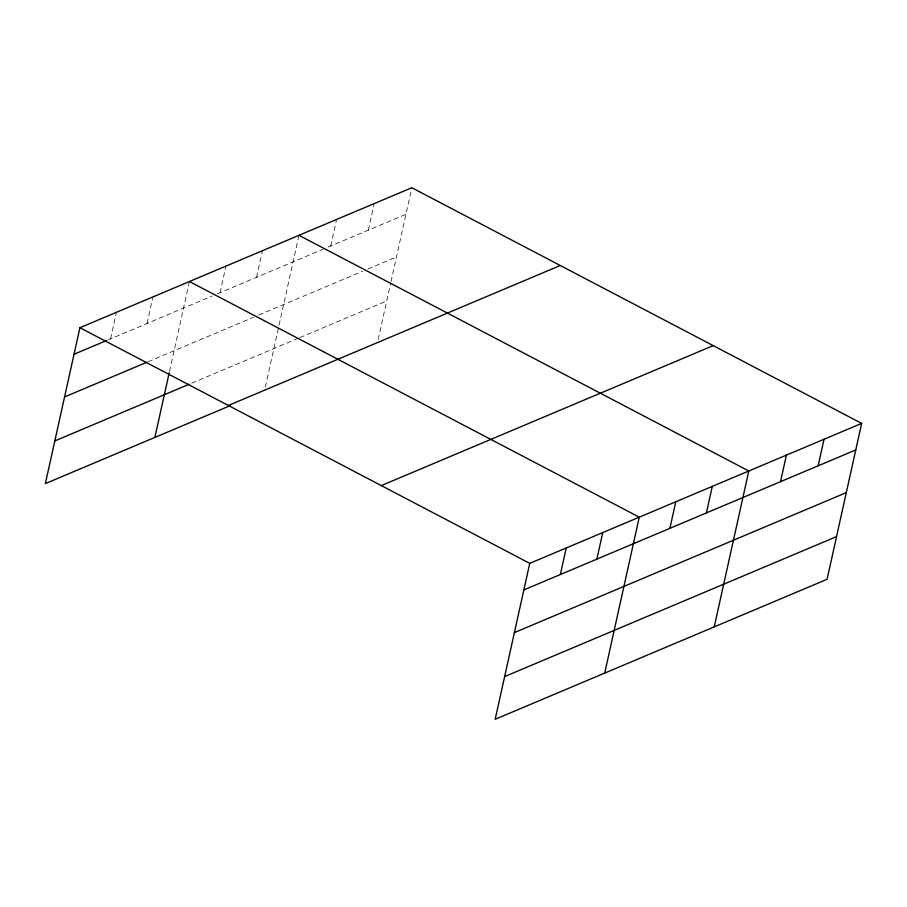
<?xml version="1.0" encoding="UTF-8"?>
<svg xmlns="http://www.w3.org/2000/svg" width="907" height="907" viewBox="0 0 907 907"><rect width="100%" height="100%" fill="white"/><g stroke="black" fill="none" stroke-linecap="round" stroke-linejoin="round"><path stroke-width="0.68" stroke-dasharray="4.54 3.4" d="M110.541 338.867L116.425 312.314M147.047 323.47L152.932 296.906M169.518 371.371L189.438 281.51M220.061 292.678L225.956 266.114M256.579 277.281L262.463 250.717M265.32 387.096L278.744 326.554M279.05 325.182L298.97 235.321M330.704 246.012L336.588 219.46M368.321 230.151L374.206 203.599M378.174 339.501L390.679 283.086M390.985 281.714L411.823 187.726M107.933 339.966L212.238 295.977M217.453 293.777L322.915 249.3M328.107 247.112L405.939 214.29M148.011 361.757L253.631 317.212M258.846 315.012L362.743 271.193M367.936 269.005L396.472 256.976M191.728 383.185L298.516 338.152M299.82 337.597L386.722 300.954"/><path stroke-width="1.36" d="M861.65 423.388L529.745 563.36L495.177 719.274L827.082 579.29L861.65 423.388L411.823 187.726L79.918 327.71L45.35 483.612L230.503 405.52M154.882 437.423L169.212 372.743M560.367 574.528L566.251 547.964M596.874 559.12L602.758 532.568M604.708 673.073L639.276 517.171L189.438 281.51M669.899 528.327L675.783 501.775M706.406 512.931L712.29 486.379M714.24 626.884L748.797 470.982L298.97 235.321M780.53 481.674L786.414 455.121M818.148 465.813L824.032 439.249M74.023 354.263L106.629 340.51M64.567 396.949L146.707 362.301M54.817 440.927L189.121 384.285M228.36 405.474L560.265 265.502M381.303 485.596L713.208 345.624M523.849 589.924L855.766 449.94M514.394 632.61L846.299 492.626M504.643 676.588L836.549 536.604M79.918 327.71L529.745 563.36"/></g></svg>
